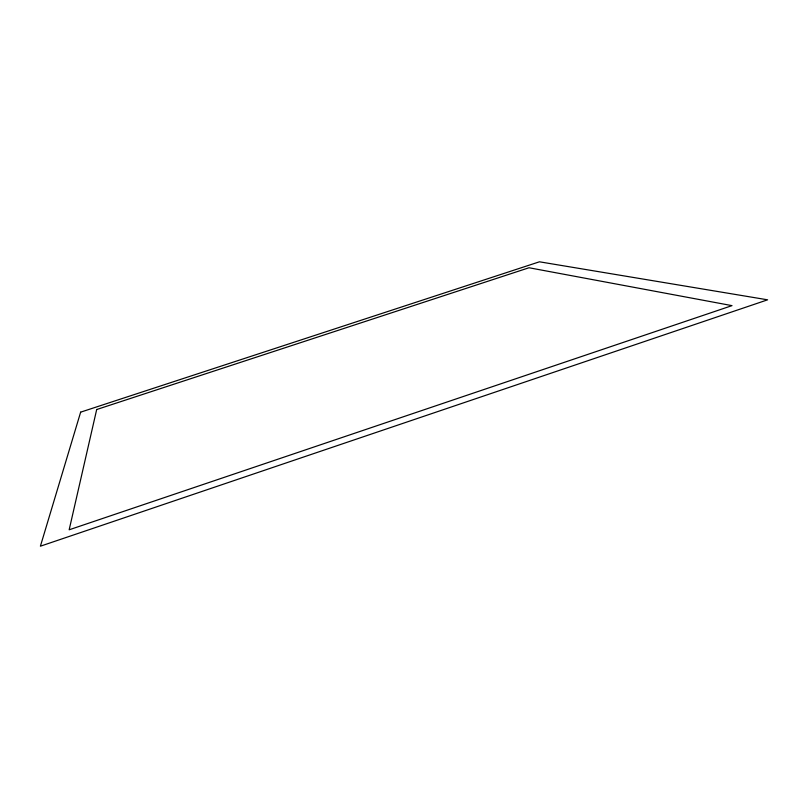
<?xml version="1.0" encoding="UTF-8"?>
<svg xmlns="http://www.w3.org/2000/svg" width="808" height="808" viewBox="0 0 808 808"><rect width="100%" height="100%" fill="white"/><g stroke="black" fill="none" stroke-linecap="round" stroke-linejoin="round"><path stroke-width="1.21" d="M96.687 409.525L69.165 529.795L731.998 305.636L529.028 267.751L96.687 409.525M80.648 412.151L40.4 546.198L767.6 299.819L539.461 261.802L80.648 412.151"/></g></svg>
